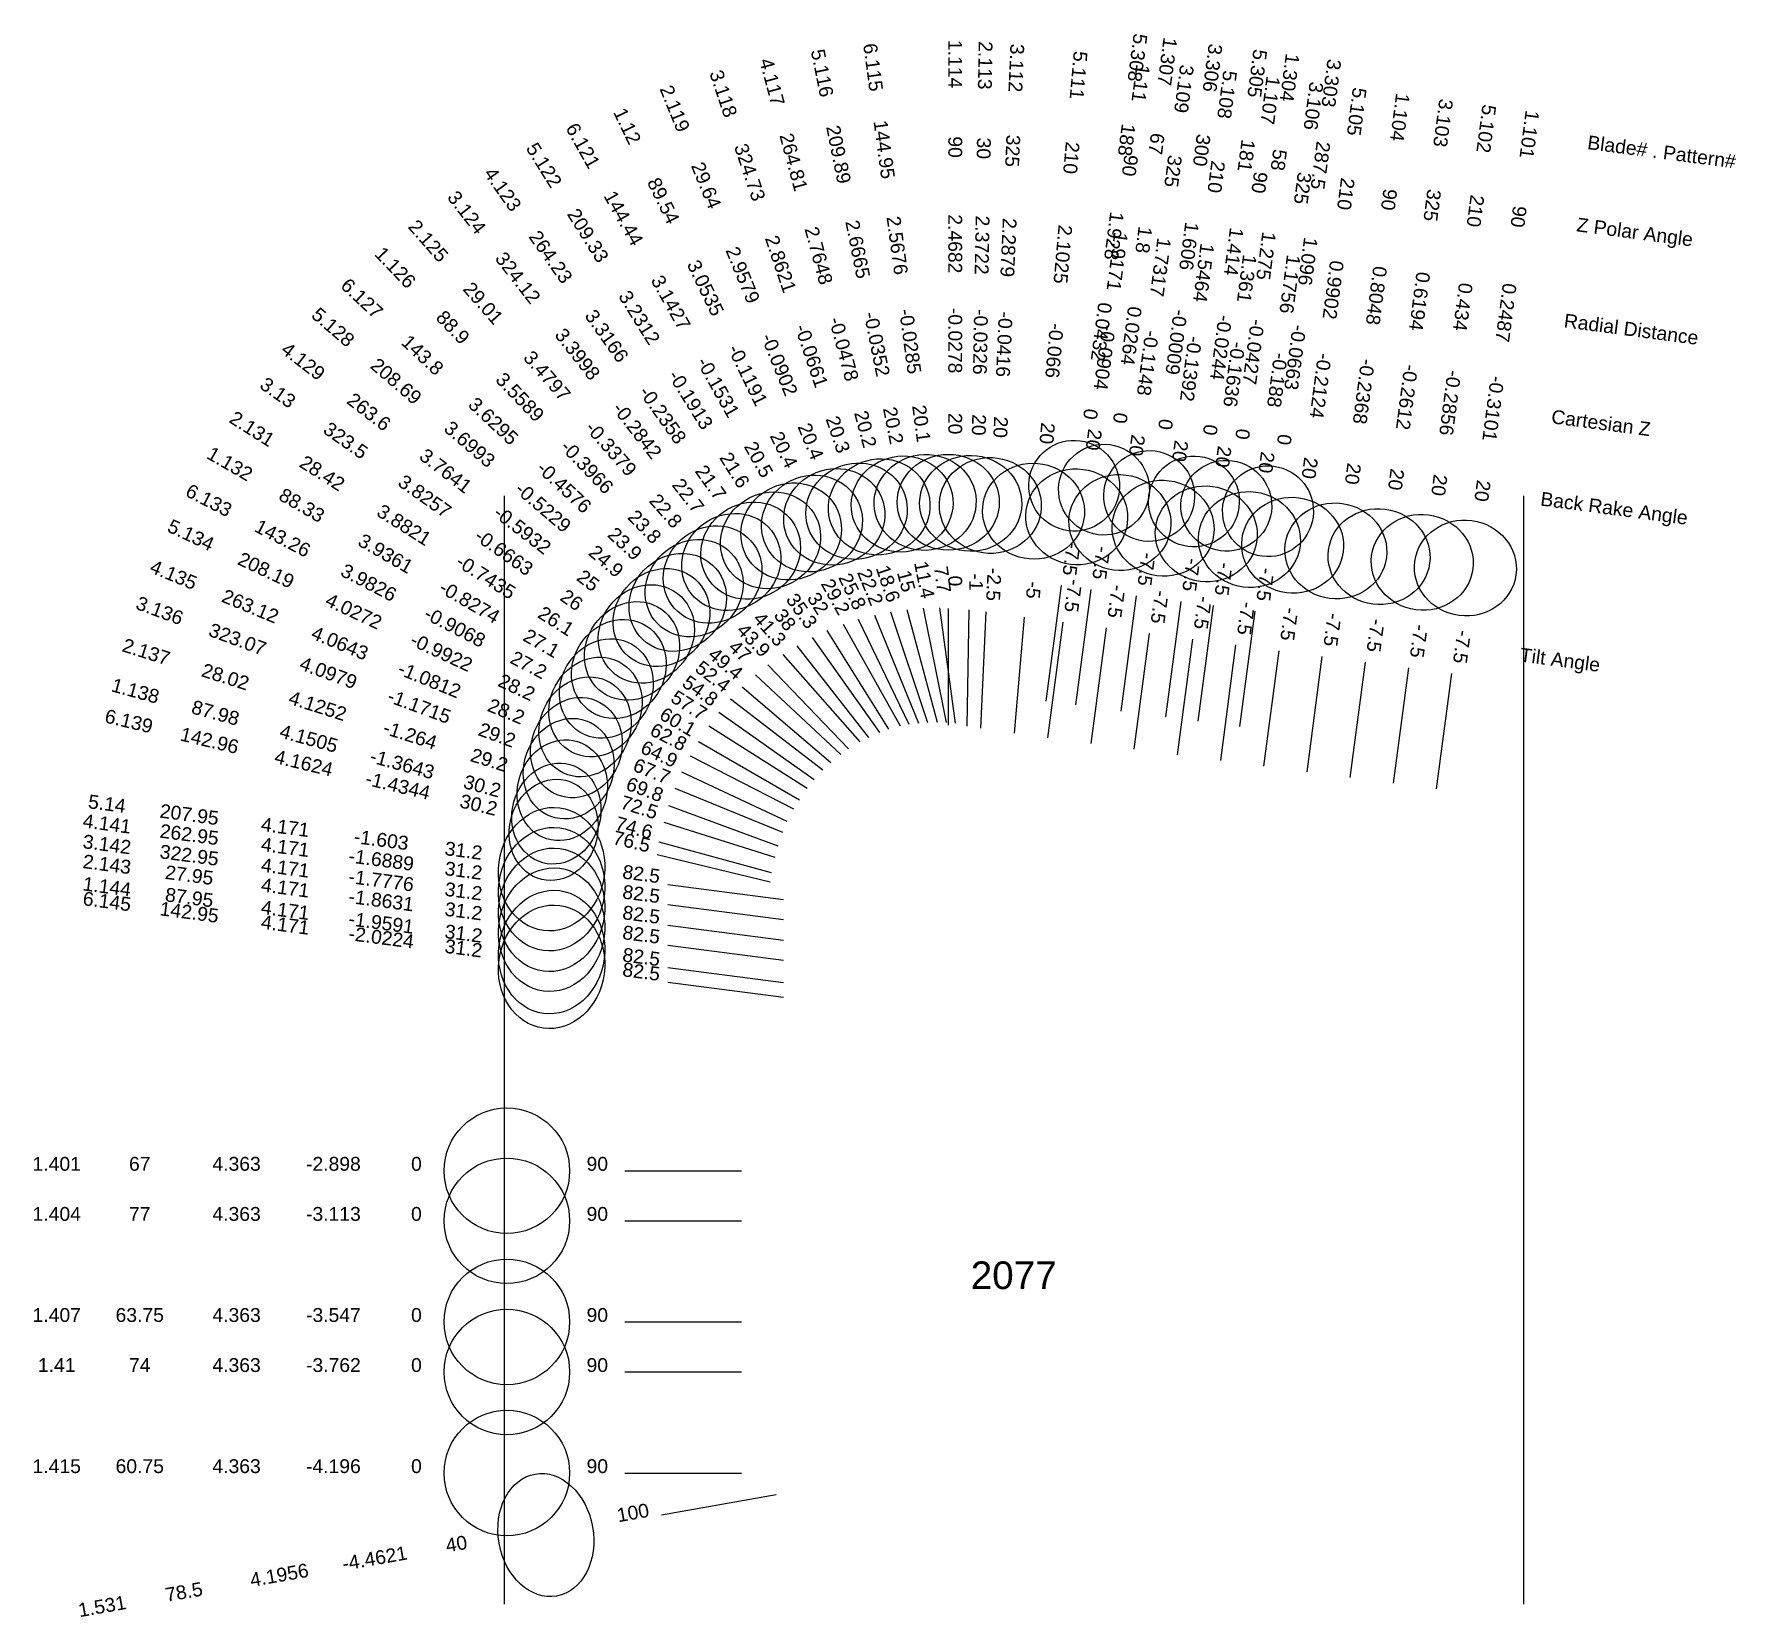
# Model space of a CAD drawing. Header units: inches. Extents: x 29.61 to 36.91, y 13.19 to 19.98.
import ezdxf
from ezdxf.enums import TextEntityAlignment as Align

# ---------------------------------------------------------------- set-up
doc = ezdxf.new("R2010")
doc.units = ezdxf.units.IN
doc.header["$MEASUREMENT"] = 0
for name, color, linetype, true_color in [('Blade_1', 30, 'Continuous', 0xff7f00), ('Blade_2', 7, 'Continuous', 0xcccc00), ('Blade_3', 7, 'Continuous', 0x00cc00), ('Blade_4', 7, 'Continuous', 0x00cccc), ('Blade_5', 7, 'Continuous', 0x0066cc), ('Blade_6', 190, 'Continuous', 0x7f00ff)]:
    doc.layers.add(name, color=color, linetype=linetype, true_color=true_color)
doc.styles.get("Standard").update_dxf_attribs({"font": 'arial.ttf'})

msp = doc.modelspace()

# ---------------------------------------------------------------- linework, layer by layer
for p, q in [((31.625, 18), (31.625, 13.2414)), ((36, 18), (36, 13.2414))]:
    msp.add_line(p, q)
at = {"layer": 'Blade_1'}
for p, q in [((34.1435, 17.5976), (34.0783, 17.1019)), ((33.1453, 17.4699), (33.363, 17.0198)), ((33.5318, 17.5157), (33.5318, 17.0157)), ((34.6685, 17.5285), (34.6033, 17.0328)), ((34.0233, 17.457), (33.958, 16.9613)), ((34.5794, 17.3838), (34.5141, 16.8881)), ((32.7574, 17.2743), (33.1039, 16.9138)), ((35.1356, 17.3106), (35.0703, 16.8149)), ((35.6917, 17.2373), (35.6265, 16.7416)), ((32.4594, 16.9447), (32.8927, 16.6951)), ((32.2897, 16.5148), (32.7718, 16.3824)), ((32.3282, 15.9752), (32.8239, 15.9099)), ((32.144, 15.102), (32.644, 15.102)), ((32.144, 14.887), (32.644, 14.887)), ((32.144, 14.453), (32.644, 14.453)), ((32.144, 14.238), (32.644, 14.238)), ((32.144, 13.804), (32.644, 13.804)), ((32.3003, 13.6253), (32.7927, 13.7122))]:
    msp.add_line(p, q, dxfattribs=at)
for centre, major_axis, ratio in [((34.2, 18.0264), (0.1933, -0.0255), 1), ((32.9465, 17.8809), (0.1972, 0.0954), 0.936998), ((33.5318, 17.9722), (0.219, 0), 0.939693), ((34.0829, 17.9096), (0.2171, -0.0286), 0.939693), ((34.725, 17.9573), (0.1933, -0.0255), 1), ((34.639, 17.8364), (0.2171, -0.0286), 0.939693), ((35.1952, 17.7632), (0.2171, -0.0286), 0.939693), ((35.7513, 17.6899), (0.2171, -0.0286), 0.939693), ((32.4411, 17.6034), (0.1579, 0.1518), 0.914732), ((32.0639, 17.1726), (0.1093, 0.1898), 0.890069), ((31.8495, 16.6357), (0.058, 0.2112), 0.86416), ((31.829, 16.0409), (0.0347, 0.2637), 0.855458), ((31.637, 15.102), (0, 0.2695), 1), ((31.637, 14.887), (0, 0.2695), 1), ((31.637, 14.453), (0, 0.2695), 1), ((31.637, 14.238), (0, 0.2695), 1), ((31.637, 13.804), (0, 0.2695), 1), ((31.8044, 13.5379), (-0.0462, 0.262), 0.766044)]:
    msp.add_ellipse(centre, major_axis=major_axis, ratio=ratio, dxfattribs=at)
at = {"layer": 'Blade_2'}
for p, q in [((33.2147, 17.4872), (33.4037, 17.0243)), ((33.6198, 17.511), (33.6111, 17.011)), ((32.8217, 17.3193), (33.1519, 16.9438)), ((32.5036, 17.0124), (32.9261, 16.745)), ((32.3101, 16.5987), (32.787, 16.4482)), ((32.3282, 16.0712), (32.8239, 16.0059))]:
    msp.add_line(p, q, dxfattribs=at)
for centre, major_axis, ratio in [((33.0421, 17.9098), (0.2027, 0.0828), 0.93746), ((33.6278, 17.9674), (0.219, -0.0038), 0.939693), ((32.5203, 17.6621), (0.1645, 0.1446), 0.921934), ((32.1179, 17.2565), (0.1171, 0.1851), 0.898008), ((31.8748, 16.736), (0.0659, 0.2089), 0.872624), ((31.829, 16.1369), (0.0347, 0.2637), 0.855458)]:
    msp.add_ellipse(centre, major_axis=major_axis, ratio=ratio, dxfattribs=at)
at = {"layer": 'Blade_3'}
for p, q in [((34.3375, 17.5703), (34.2723, 17.0746)), ((33.2834, 17.5012), (33.4427, 17.0273)), ((33.6922, 17.5023), (33.6704, 17.0028)), ((34.8475, 17.5049), (34.7823, 17.0092)), ((34.2087, 17.4326), (34.1434, 16.9369)), ((32.8812, 17.3561), (33.189, 16.962)), ((34.7648, 17.3594), (34.6995, 16.8637)), ((35.321, 17.2862), (35.2557, 16.7905)), ((32.5472, 17.0704), (32.9556, 16.7819)), ((32.3304, 16.6705), (32.7995, 16.4975)), ((32.3282, 16.1567), (32.8239, 16.0914))]:
    msp.add_line(p, q, dxfattribs=at)
for centre, major_axis, ratio in [((34.394, 17.9991), (0.1933, -0.0255), 1), ((33.1379, 17.9339), (0.2076, 0.0698), 0.93789), ((33.7121, 17.9584), (0.2188, -0.0096), 0.939693), ((34.904, 17.9337), (0.1933, -0.0255), 1), ((34.2683, 17.8852), (0.2171, -0.0286), 0.939693), ((34.8244, 17.812), (0.2171, -0.0286), 0.939693), ((32.6002, 17.7158), (0.1726, 0.1348), 0.922486), ((35.3806, 17.7388), (0.2171, -0.0286), 0.939693), ((32.1743, 17.3337), (0.1263, 0.1789), 0.898492), ((31.9021, 16.8285), (0.0758, 0.2055), 0.872905), ((31.829, 16.2224), (0.0347, 0.2637), 0.855458)]:
    msp.add_ellipse(centre, major_axis=major_axis, ratio=ratio, dxfattribs=at)
at = {"layer": 'Blade_4'}
for p, q in [((33.3537, 17.5113), (33.4834, 17.0285)), ((32.9474, 17.3918), (33.2365, 16.9838)), ((32.5976, 17.1284), (32.9939, 16.8234)), ((32.3579, 16.7453), (32.8204, 16.5553)), ((32.3282, 16.2454), (32.8239, 16.1801))]:
    msp.add_line(p, q, dxfattribs=at)
for centre, major_axis, ratio in [((33.2352, 17.9522), (0.2115, 0.0568), 0.938273), ((32.6834, 17.7642), (0.1787, 0.1266), 0.929406), ((32.2359, 17.4068), (0.1336, 0.1735), 0.906201), ((31.9357, 16.9188), (0.0832, 0.2026), 0.881174), ((31.829, 16.3111), (0.0347, 0.2637), 0.855458)]:
    msp.add_ellipse(centre, major_axis=major_axis, ratio=ratio, dxfattribs=at)
at = {"layer": 'Blade_5'}
for p, q in [((34.0155, 17.6144), (33.9503, 17.1187)), ((34.5295, 17.5468), (34.4643, 17.0511)), ((33.4237, 17.5173), (33.5225, 17.0272)), ((33.8577, 17.4792), (33.8141, 16.9811)), ((33.0107, 17.4216), (33.2757, 16.9976)), ((34.394, 17.4082), (34.3287, 16.9125)), ((34.9502, 17.335), (34.8849, 16.8393)), ((35.5064, 17.2618), (35.4412, 16.7661)), ((32.6473, 17.18), (33.0269, 16.8546)), ((32.3863, 16.8144), (32.8392, 16.6026)), ((32.3282, 16.3313), (32.8239, 16.266))]:
    msp.add_line(p, q, dxfattribs=at)
for centre, major_axis, ratio in [((33.3335, 17.9648), (0.2147, 0.0433), 0.93861), ((34.072, 18.0432), (0.1933, -0.0255), 1), ((33.8975, 17.934), (0.2182, -0.0191), 0.939693), ((34.586, 17.9756), (0.1933, -0.0255), 1), ((32.7688, 17.8087), (0.1857, 0.1161), 0.929928), ((34.4536, 17.8608), (0.2171, -0.0286), 0.939693), ((35.0098, 17.7876), (0.2171, -0.0286), 0.939693), ((35.566, 17.7144), (0.2171, -0.0286), 0.939693), ((32.3007, 17.4771), (0.1425, 0.1663), 0.906736), ((31.9728, 17.0078), (0.0928, 0.1984), 0.881539), ((31.829, 16.397), (0.0347, 0.2637), 0.855458)]:
    msp.add_ellipse(centre, major_axis=major_axis, ratio=ratio, dxfattribs=at)
at = {"layer": 'Blade_6'}
for p, q in [((33.4937, 17.5191), (33.5608, 17.0237)), ((33.0803, 17.4486), (33.3246, 17.0123)), ((32.7042, 17.231), (33.0698, 16.8898)), ((32.4232, 16.8842), (32.8678, 16.6553)), ((32.2815, 16.4593), (32.7678, 16.3429)), ((32.3282, 15.9119), (32.8239, 15.8466))]:
    msp.add_line(p, q, dxfattribs=at)
for centre, major_axis, ratio in [((33.4324, 17.9715), (0.217, 0.0294), 0.938909), ((32.8573, 17.8469), (0.1911, 0.107), 0.936519), ((32.3705, 17.5424), (0.1494, 0.1601), 0.914181), ((32.0174, 17.0932), (0.1003, 0.1947), 0.88965), ((31.8376, 16.5656), (0.051, 0.213), 0.864042), ((31.829, 15.9776), (0.0347, 0.2637), 0.855458)]:
    msp.add_ellipse(centre, major_axis=major_axis, ratio=ratio, dxfattribs=at)

# ---------------------------------------------------------------- texts
for s, height, p in [('Blade# . Pattern#', 0.059375, (36.276, 19.5186)), ('Z Polar Angle', 0.059375, (36.2295, 19.1654)), ('Radial Distance', 0.059375, (36.1752, 18.7533)), ('Cartesian Z', 0.059375, (36.121, 18.3412)), ('Back Rake Angle', 0.059375, (36.0745, 17.988)), ('Tilt Angle', 0.05937, (35.9863, 17.3183))]:
    msp.add_text(s, height=height, rotation=352.5).set_placement(p, align=Align.MIDDLE_LEFT)
msp.add_text('2077', height=0.11875).set_placement((33.8125, 14.6534), align=Align.MIDDLE_CENTER)
at = {"layer": 'Blade_1'}
for s, height, rotation, p in [('1.114', 0.05937, 270, (33.5318, 19.8537)), ('1.307', 0.05937, 262.5, (34.4425, 19.868)), ('1.304', 0.05937, 262.5, (34.9675, 19.7989)), ('1.11', 0.05937, 262.5, (34.3285, 19.775)), ('1.107', 0.05937, 262.5, (34.8846, 19.7018)), ('1.104', 0.05937, 262.5, (35.4408, 19.6286)), ('1.12', 0.05937, 295.81093, (32.1273, 19.5747)), ('1.101', 0.05937, 262.5, (35.9969, 19.5553)), ('90', 0.05937, 270, (33.5318, 19.4974)), ('67', 0.05937, 262.5, (34.396, 19.5148)), ('90', 0.05937, 262.5, (34.282, 19.4218)), ('58', 0.05937, 262.5, (34.921, 19.4457)), ('89.54', 0.05937, 295.81093, (32.2824, 19.254)), ('90', 0.05937, 262.5, (34.8381, 19.3486)), ('90', 0.05937, 262.5, (35.3943, 19.2754)), ('90', 0.05937, 262.5, (35.9504, 19.2021)), ('2.4682', 0.05937, 270, (33.5318, 19.0818)), ('1.8', 0.05937, 262.5, (34.3417, 19.1027)), ('1.9171', 0.05937, 262.5, (34.2277, 19.0097)), ('1.275', 0.05937, 262.5, (34.8667, 19.0336)), ('1.126', 0.05937, 313.86516, (31.1373, 18.9599)), ('3.0535', 0.05937, 295.81093, (32.4634, 18.8798)), ('1.361', 0.05937, 262.5, (34.7838, 18.9365)), ('0.8048', 0.05937, 262.5, (35.34, 18.8633)), ('0.2487', 0.05937, 262.5, (35.8961, 18.79)), ('88.9', 0.05937, 313.86516, (31.3841, 18.7031)), ('-0.0278', 0.05937, 270, (33.5318, 18.6662)), ('0.0264', 0.05937, 262.5, (34.2875, 18.6907)), ('-0.0904', 0.05937, 262.5, (34.1735, 18.5977)), ('-0.0427', 0.05937, 262.5, (34.8125, 18.6216)), ('-0.1191', 0.05937, 295.81093, (32.6443, 18.5057)), ('-0.1636', 0.05937, 262.5, (34.7296, 18.5245)), ('-0.2368', 0.05937, 262.5, (35.2858, 18.4513)), ('3.5589', 0.05937, 313.86516, (31.6722, 18.4034)), ('-0.3101', 0.05937, 262.5, (35.8419, 18.378)), ('20', 0.05937, 270, (33.5318, 18.3099)), ('0', 0.0594, 262.5, (34.241, 18.3375)), ('20.4', 0.05937, 295.81093, (32.7994, 18.185)), ('20', 0.05937, 262.5, (34.127, 18.2445)), ('0', 0.0594, 262.5, (34.766, 18.2684)), ('1.132', 0.05937, 330.05463, (30.4336, 18.1118)), ('-0.3966', 0.05937, 313.86516, (31.9602, 18.1038)), ('20', 0.05937, 262.5, (34.6831, 18.1713)), ('20', 0.05937, 262.5, (35.2393, 18.0981)), ('20', 0.05937, 262.5, (35.7954, 18.0248)), ('88.33', 0.05937, 330.05463, (30.7423, 17.934)), ('23.8', 0.05937, 313.86516, (32.207, 17.8469)), ('3.9361', 0.05937, 330.05463, (31.1024, 17.7265)), ('-7.5', 0.05937, 262.5, (34.159, 17.7153)), ('-7.5', 0.05937, 262.5, (34.684, 17.6462)), ('-0.8274', 0.05937, 330.05463, (31.4625, 17.519)), ('25.8', 0.05937, 295.81093, (33.0935, 17.5768)), ('0', 0.0594, 270, (33.5318, 17.6344)), ('-7.5', 0.05937, 262.5, (34.0388, 17.5747)), ('-7.5', 0.05937, 262.5, (34.5949, 17.5015)), ('-7.5', 0.05937, 262.5, (35.1511, 17.4283)), ('27.1', 0.05937, 330.05463, (31.7712, 17.3412)), ('43.9', 0.05937, 313.86516, (32.6751, 17.3599)), ('-7.5', 0.05937, 262.5, (35.7072, 17.355)), ('1.138', 0.05937, 344.64327, (30.0352, 17.134)), ('87.98', 0.05937, 344.64327, (30.3787, 17.0396)), ('60.1', 0.05937, 330.05463, (32.3565, 17.004)), ('4.1505', 0.05937, 344.64327, (30.7795, 16.9296)), ('-1.3643', 0.05937, 344.64327, (31.1803, 16.8195)), ('30.2', 0.05937, 344.64327, (31.5238, 16.7251)), ('74.6', 0.05937, 344.64327, (32.1752, 16.5463)), ('1.144', 0.05937, 352.50202, (29.917, 16.2925)), ('87.95', 0.05937, 352.50202, (30.2702, 16.2461)), ('4.171', 0.05937, 352.50202, (30.6823, 16.1918)), ('-1.9591', 0.05937, 352.50202, (31.0943, 16.1376)), ('31.2', 0.05937, 352.50202, (31.4475, 16.0911)), ('82.5', 0.05937, 352.50202, (32.2104, 15.9907)), ('100', 0.05937, 10, (32.1833, 13.6047)), ('40', 0.05937, 10, (31.4255, 13.4711)), ('-4.4621', 0.05937, 10, (31.0747, 13.4092)), ('4.1956', 0.05937, 10, (30.6653, 13.3371)), ('78.5', 0.05937, 10, (30.256, 13.2649)), ('1.531', 0.05937, 10, (29.9052, 13.203))]:
    msp.add_text(s, height=height, rotation=rotation, dxfattribs=at).set_placement(p, align=Align.CENTER)
for s, height, p in [('1.401', 0.05937, (29.705, 15.102)), ('67', 0.05937, (30.0613, 15.102)), ('4.363', 0.05937, (30.4769, 15.102)), ('-2.898', 0.05937, (30.8925, 15.102)), ('0', 0.0594, (31.2488, 15.102)), ('90', 0.05937, (32.0252, 15.102)), ('1.404', 0.05937, (29.705, 14.887)), ('77', 0.05937, (30.0613, 14.887)), ('4.363', 0.05937, (30.4769, 14.887)), ('-3.113', 0.05937, (30.8925, 14.887)), ('0', 0.0594, (31.2488, 14.887)), ('90', 0.05937, (32.0252, 14.887)), ('1.407', 0.05937, (29.705, 14.453)), ('63.75', 0.05937, (30.0613, 14.453)), ('4.363', 0.05937, (30.4769, 14.453)), ('-3.547', 0.05937, (30.8925, 14.453)), ('0', 0.0594, (31.2488, 14.453)), ('90', 0.05937, (32.0252, 14.453)), ('1.41', 0.05937, (29.705, 14.238)), ('74', 0.05937, (30.0613, 14.238)), ('4.363', 0.05937, (30.4769, 14.238)), ('-3.762', 0.05937, (30.8925, 14.238)), ('0', 0.0594, (31.2488, 14.238)), ('90', 0.05937, (32.0252, 14.238)), ('1.415', 0.05937, (29.705, 13.804)), ('60.75', 0.05937, (30.0613, 13.804)), ('4.363', 0.05937, (30.4769, 13.804)), ('-4.196', 0.05937, (30.8925, 13.804)), ('0', 0.0594, (31.2488, 13.804)), ('90', 0.05937, (32.0252, 13.804))]:
    msp.add_text(s, height=height, dxfattribs=at).set_placement(p, align=Align.CENTER)
at = {"layer": 'Blade_2'}
for s, rotation, p in [('2.113', 269, (33.6606, 19.8486)), ('2.119', 292.21393, (32.3308, 19.6517)), ('30', 269, (33.6544, 19.4924)), ('29.64', 292.21393, (32.4654, 19.3218)), ('2.125', 311.32258, (31.2779, 19.0751)), ('2.3722', 269, (33.6472, 19.0769)), ('2.9579', 292.21393, (32.6226, 18.9371)), ('29.01', 311.32258, (31.5132, 18.8076)), ('-0.0326', 269, (33.6399, 18.6613)), ('-0.0902', 292.21393, (32.7797, 18.5523)), ('3.4797', 311.32258, (31.7876, 18.4954)), ('2.131', 327.67173, (30.528, 18.2627)), ('20', 269, (33.6337, 18.3051)), ('-0.3379', 311.32258, (32.062, 18.1833)), ('20.4', 292.21393, (32.9144, 18.2225)), ('28.42', 327.67173, (30.8291, 18.0722)), ('22.8', 311.32258, (32.2973, 17.9158)), ('3.8821', 327.67173, (31.1803, 17.8499)), ('-0.7435', 327.67173, (31.5315, 17.6276)), ('22.2', 292.21393, (33.1698, 17.5971)), ('-1', 269, (33.6219, 17.6297)), ('26.1', 327.67173, (31.8325, 17.4371)), ('41.3', 311.32258, (32.7433, 17.4084)), ('2.137', 342.49092, (30.0805, 17.3021)), ('28.02', 342.49092, (30.4202, 17.1949)), ('4.1252', 342.49092, (30.8166, 17.0698)), ('57.7', 327.67173, (32.4033, 17.0759)), ('-1.264', 342.49092, (31.2129, 16.9448)), ('29.2', 342.49092, (31.5527, 16.8376)), ('72.5', 342.49092, (32.1969, 16.6344)), ('2.143', 352.50202, (29.917, 16.3885)), ('27.95', 352.50202, (30.2702, 16.3421)), ('4.171', 352.50202, (30.6823, 16.2878)), ('-1.8631', 352.50202, (31.0943, 16.2336)), ('31.2', 352.50202, (31.4475, 16.1871)), ('82.5', 352.50202, (32.2104, 16.0867))]:
    msp.add_text(s, height=0.05937, rotation=rotation, dxfattribs=at).set_placement(p, align=Align.CENTER)
at = {"layer": 'Blade_3'}
for s, height, rotation, p in [('3.112', 0.05937, 267.5, (33.7942, 19.8381)), ('3.306', 0.05937, 262.5, (34.6365, 19.8407)), ('3.303', 0.05937, 262.5, (35.1465, 19.7753)), ('3.118', 0.05937, 288.58102, (32.5384, 19.7173)), ('3.109', 0.05937, 262.5, (34.5139, 19.7506)), ('3.106', 0.05937, 262.5, (35.07, 19.6774)), ('3.103', 0.05937, 262.5, (35.6262, 19.6042)), ('324.73', 0.05937, 288.58102, (32.6519, 19.3796)), ('325', 0.05937, 267.5, (33.7786, 19.4822)), ('300', 0.05937, 262.5, (34.59, 19.4875)), ('287.5', 0.05937, 262.5, (35.1, 19.4221)), ('325', 0.05937, 262.5, (34.4674, 19.3974)), ('325', 0.05937, 262.5, (35.0235, 19.3242)), ('3.124', 0.05937, 307.99582, (31.4419, 19.1985)), ('325', 0.05937, 262.5, (35.5797, 19.251)), ('2.2879', 0.05937, 267.5, (33.7605, 19.067)), ('1.606', 0.05937, 262.5, (34.5357, 19.0754)), ('2.8621', 0.05937, 288.58102, (32.7843, 18.9857)), ('1.7317', 0.05937, 262.5, (34.4131, 18.9853)), ('1.096', 0.05937, 262.5, (35.0457, 19.01)), ('324.12', 0.05937, 307.99582, (31.6612, 18.9178)), ('1.1756', 0.05937, 262.5, (34.9692, 18.9121)), ('0.6194', 0.05937, 262.5, (35.5254, 18.8389)), ('-0.0416', 0.05937, 267.5, (33.7424, 18.6517)), ('-0.0009', 0.05937, 262.5, (34.4815, 18.6634)), ('3.3998', 0.05937, 307.99582, (31.9171, 18.5902)), ('-0.0661', 0.05937, 288.58102, (32.9168, 18.5917)), ('-0.1148', 0.05937, 262.5, (34.3589, 18.5733)), ('-0.0663', 0.05937, 262.5, (34.9915, 18.598)), ('-0.188', 0.05937, 262.5, (34.915, 18.5001)), ('-0.2612', 0.05937, 262.5, (35.4712, 18.4269)), ('3.13', 0.05937, 324.76847, (30.6374, 18.4191)), ('-0.2842', 0.05937, 307.99582, (32.173, 18.2627)), ('20.3', 0.05937, 288.58102, (33.0303, 18.254)), ('20', 0.05937, 267.5, (33.7268, 18.2958)), ('323.5', 0.05937, 324.76847, (30.9284, 18.2136)), ('0', 0.0594, 262.5, (34.435, 18.3102)), ('20', 0.05937, 262.5, (34.3124, 18.2201)), ('0', 0.0594, 262.5, (34.945, 18.2448)), ('20', 0.05937, 262.5, (34.8685, 18.1469)), ('3.8257', 0.05937, 324.76847, (31.2679, 17.9738)), ('22.7', 0.05937, 307.99582, (32.3923, 17.982)), ('20', 0.05937, 262.5, (35.4247, 18.0737)), ('-0.6663', 0.05937, 324.76847, (31.6074, 17.7341)), ('-7.5', 0.05937, 262.5, (34.353, 17.688)), ('18.6', 0.05937, 288.58102, (33.2455, 17.6138)), ('-2.5', 0.05937, 267.5, (33.6974, 17.621)), ('-7.5', 0.05937, 262.5, (34.863, 17.6226)), ('-7.5', 0.05937, 262.5, (34.2242, 17.5503)), ('3.136', 0.05937, 339.75449, (30.1368, 17.4796)), ('26', 0.05937, 324.76847, (31.8984, 17.5285)), ('-7.5', 0.05937, 262.5, (34.7803, 17.4771)), ('38', 0.05937, 307.99582, (32.8081, 17.4496)), ('-7.5', 0.05937, 262.5, (35.3365, 17.4039)), ('323.07', 0.05937, 339.75449, (30.4711, 17.3563)), ('4.0979', 0.05937, 339.75449, (30.861, 17.2125)), ('54.8', 0.05937, 324.76847, (32.4502, 17.1389)), ('-1.1715', 0.05937, 339.75449, (31.251, 17.0687)), ('29.2', 0.05937, 339.75449, (31.5852, 16.9454)), ('69.8', 0.05937, 339.75449, (32.219, 16.7116)), ('3.142', 0.05937, 352.50202, (29.917, 16.474)), ('322.95', 0.05937, 352.50202, (30.2702, 16.4276)), ('4.171', 0.05937, 352.50202, (30.6823, 16.3733)), ('-1.7776', 0.05937, 352.50202, (31.0943, 16.3191)), ('31.2', 0.05937, 352.50202, (31.4475, 16.2726)), ('82.5', 0.05937, 352.50202, (32.2104, 16.1722))]:
    msp.add_text(s, height=height, rotation=rotation, dxfattribs=at).set_placement(p, align=Align.CENTER)
at = {"layer": 'Blade_4'}
for s, rotation, p in [('4.117', 285.04092, (32.7469, 19.7692)), ('264.81', 285.04092, (32.8394, 19.4252)), ('4.123', 305.32915, (31.5954, 19.2992)), ('2.7648', 285.04092, (32.9472, 19.0238)), ('264.23', 305.32915, (31.8014, 19.0086)), ('3.3166', 305.32915, (32.0417, 18.6695)), ('-0.0478', 285.04092, (33.0551, 18.6224)), ('4.129', 322.41375, (30.7449, 18.5544)), ('263.6', 322.41375, (31.0272, 18.3371)), ('-0.2358', 305.32915, (32.2821, 18.3304)), ('20.2', 285.04092, (33.1475, 18.2784)), ('3.7641', 322.41375, (31.3566, 18.0836)), ('21.7', 305.32915, (32.4881, 18.0398)), ('-0.5932', 322.41375, (31.6859, 17.8301)), ('4.135', 337.66186, (30.1954, 17.6339)), ('25', 322.41375, (31.9682, 17.6128)), ('15', 285.04092, (33.3228, 17.626)), ('263.12', 337.66186, (30.5249, 17.4985)), ('35.3', 305.32915, (32.8787, 17.4886)), ('4.0643', 337.66186, (30.9093, 17.3405)), ('-1.0812', 337.66186, (31.2938, 17.1826)), ('52.4', 322.41375, (32.5035, 17.2008)), ('28.2', 337.66186, (31.6233, 17.0472)), ('67.7', 337.66186, (32.2481, 16.7904)), ('4.141', 352.50202, (29.917, 16.5627)), ('262.95', 352.50202, (30.2702, 16.5163)), ('4.171', 352.50202, (30.6823, 16.462)), ('-1.6889', 352.50202, (31.0943, 16.4078)), ('31.2', 352.50202, (31.4475, 16.3613)), ('82.5', 352.50202, (32.2104, 16.2609))]:
    msp.add_text(s, height=0.05937, rotation=rotation, dxfattribs=at).set_placement(p, align=Align.CENTER)
at = {"layer": 'Blade_5'}
for s, height, rotation, p in [('5.308', 0.05937, 262.5, (34.3145, 19.8848)), ('5.116', 0.05937, 281.39436, (32.9618, 19.8092)), ('5.111', 0.05937, 265, (34.0615, 19.8083)), ('5.305', 0.05937, 262.5, (34.8285, 19.8172)), ('5.108', 0.05937, 262.5, (34.6992, 19.7262)), ('5.105', 0.05937, 262.5, (35.2554, 19.653)), ('5.102', 0.05937, 262.5, (35.8116, 19.5798)), ('209.89', 0.05937, 281.39436, (33.0322, 19.46)), ('188', 0.05937, 262.5, (34.268, 19.5316)), ('5.122', 0.05937, 302.00493, (31.7716, 19.4042)), ('210', 0.05937, 265, (34.0304, 19.4534)), ('181', 0.05937, 262.5, (34.782, 19.464)), ('210', 0.05937, 262.5, (34.6527, 19.373)), ('210', 0.05937, 262.5, (35.2089, 19.2998)), ('210', 0.05937, 262.5, (35.7651, 19.2266)), ('209.33', 0.05937, 302.00493, (31.9604, 19.1021)), ('1.928', 0.05937, 262.5, (34.2137, 19.1195)), ('2.6665', 0.05937, 281.39436, (33.1143, 19.0526)), ('2.1025', 0.05937, 265, (33.9942, 19.0394)), ('1.414', 0.05937, 262.5, (34.7277, 19.0519)), ('1.5464', 0.05937, 262.5, (34.5984, 18.9609)), ('0.9902', 0.05937, 262.5, (35.1546, 18.8877)), ('3.2312', 0.05937, 302.00493, (32.1807, 18.7497)), ('0.434', 0.05937, 262.5, (35.7108, 18.8145)), ('5.128', 0.05937, 319.39787, (30.8722, 18.7016)), ('-0.0352', 0.05937, 281.39436, (33.1964, 18.6451)), ('0.0432', 0.05937, 262.5, (34.1595, 18.7075)), ('-0.066', 0.05937, 265, (33.958, 18.6254)), ('-0.0244', 0.05937, 262.5, (34.6735, 18.6399)), ('-0.1392', 0.05937, 262.5, (34.5442, 18.5489)), ('208.69', 0.05937, 319.39787, (31.1426, 18.4697)), ('-0.2124', 0.05937, 262.5, (35.1004, 18.4757)), ('-0.1913', 0.05937, 302.00493, (32.401, 18.3972)), ('-0.2856', 0.05937, 262.5, (35.6566, 18.4025)), ('20.2', 0.05937, 281.39436, (33.2668, 18.2959)), ('0', 0.0594, 262.5, (34.113, 18.3543)), ('3.6993', 0.05937, 319.39787, (31.4582, 18.1992)), ('20', 0.05937, 265, (33.9269, 18.2705)), ('0', 0.0594, 262.5, (34.627, 18.2867)), ('20', 0.05937, 262.5, (34.4977, 18.1957)), ('21.6', 0.05937, 302.00493, (32.5898, 18.0951)), ('20', 0.05937, 262.5, (35.0539, 18.1225)), ('20', 0.05937, 262.5, (35.6101, 18.0493)), ('-0.5229', 0.05937, 319.39787, (31.7738, 17.9288)), ('5.134', 0.05937, 334.93643, (30.2685, 17.8048)), ('208.19', 0.05937, 334.93643, (30.5912, 17.6539)), ('24.9', 0.05937, 319.39787, (32.0443, 17.6969)), ('-7.5', 0.05937, 262.5, (34.031, 17.7321)), ('11.4', 0.05937, 281.39436, (33.4002, 17.6337)), ('-7.5', 0.05937, 262.5, (34.545, 17.6645)), ('-5', 0.05937, 265, (33.8681, 17.5975)), ('4.0272', 0.05937, 334.93643, (30.9676, 17.4779)), ('32', 0.05937, 302.00493, (32.9478, 17.5223)), ('-7.5', 0.05937, 262.5, (34.4095, 17.5259)), ('-7.5', 0.05937, 262.5, (34.9657, 17.4527)), ('-0.9922', 0.05937, 334.93643, (31.3441, 17.3018)), ('-7.5', 0.05937, 262.5, (35.5219, 17.3795)), ('49.4', 0.05937, 319.39787, (32.5571, 17.2573)), ('28.2', 0.05937, 334.93643, (31.6668, 17.1509)), ('64.9', 0.05937, 334.93643, (32.2787, 16.8647)), ('5.14', 0.05937, 352.50202, (29.917, 16.6486)), ('207.95', 0.05937, 352.50202, (30.2702, 16.6022)), ('4.171', 0.05937, 352.50202, (30.6823, 16.5479)), ('-1.603', 0.05937, 352.50202, (31.0943, 16.4937)), ('31.2', 0.05937, 352.50202, (31.4475, 16.4472)), ('82.5', 0.05937, 352.50202, (32.2104, 16.3468))]:
    msp.add_text(s, height=height, rotation=rotation, dxfattribs=at).set_placement(p, align=Align.CENTER)
at = {"layer": 'Blade_6'}
for s, rotation, p in [('6.115', 277.71321, (33.1799, 19.836)), ('6.121', 299.24416, (31.9381, 19.4886)), ('144.95', 277.71321, (33.2277, 19.4829)), ('144.44', 299.24416, (32.1122, 19.1777)), ('2.5676', 277.71321, (33.2835, 19.0711)), ('6.127', 316.98094, (30.9949, 18.826)), ('3.1427', 299.24416, (32.3152, 18.8151)), ('-0.0285', 277.71321, (33.3392, 18.6592)), ('143.8', 316.98094, (31.2553, 18.583)), ('-0.1531', 299.24416, (32.5182, 18.4524)), ('3.6295', 316.98094, (31.5592, 18.2994)), ('20.1', 277.71321, (33.3871, 18.3062)), ('20.5', 299.24416, (32.6923, 18.1416)), ('-0.4576', 316.98094, (31.8631, 18.0159)), ('6.133', 332.75478, (30.3446, 17.9545)), ('143.26', 332.75478, (30.6614, 17.7915)), ('23.9', 316.98094, (32.1236, 17.7728)), ('3.9826', 332.75478, (31.0309, 17.6012)), ('7.7', 277.71321, (33.4777, 17.6368)), ('29.2', 299.24416, (33.0223, 17.5522)), ('-0.9068', 332.75478, (31.4004, 17.4109)), ('27.2', 332.75478, (31.7171, 17.2478)), ('47', 316.98094, (32.6174, 17.312)), ('6.139', 346.53896, (30.0078, 17.0036)), ('62.8', 332.75478, (32.3177, 16.9386)), ('142.96', 346.53896, (30.3542, 16.9206)), ('4.1624', 346.53896, (30.7584, 16.8239)), ('-1.4344', 346.53896, (31.1627, 16.7271)), ('30.2', 346.53896, (31.5091, 16.6442)), ('76.5', 346.53896, (32.1661, 16.487)), ('6.145', 352.50202, (29.917, 16.2292)), ('142.95', 352.50202, (30.2702, 16.1828)), ('4.171', 352.50202, (30.6823, 16.1285)), ('-2.0224', 352.50202, (31.0943, 16.0743)), ('31.2', 352.50202, (31.4475, 16.0278)), ('82.5', 352.50202, (32.2104, 15.9274))]:
    msp.add_text(s, height=0.05937, rotation=rotation, dxfattribs=at).set_placement(p, align=Align.CENTER)

doc.saveas('drawing.dxf')
